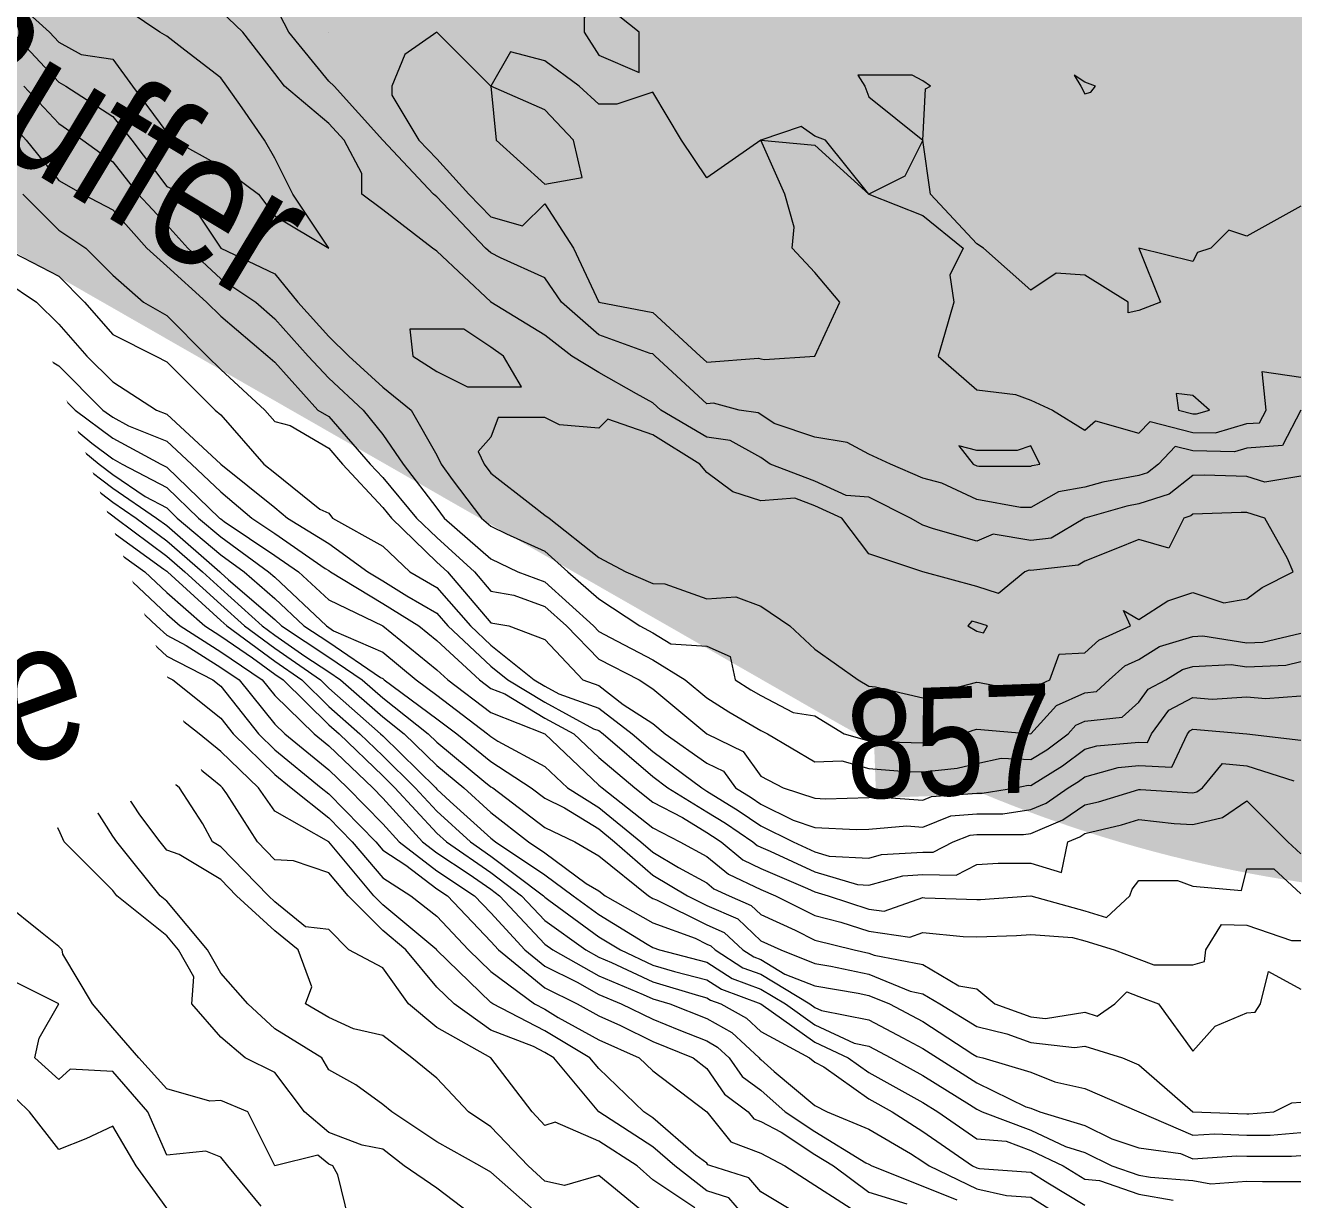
# Model space of a CAD drawing. Extents: x 532589 to 538856, y 6045658 to 6049082.
# Drawn here: x 533928.5 to 534022, y 6047017.6 to 6047104.2 of the extents above; entities that cross this region are included whole.
import ezdxf

# ---------------------------------------------------------------- set-up
doc = ezdxf.new("R2010")
doc.units = 0
doc.header["$LTSCALE"] = 5
doc.layers.add('C-TOPO-MAJR', color=7, linetype='Continuous', lineweight=15, true_color=0xd3aa5f)
doc.layers.add('C-TOPO-MINR', color=7, linetype='Continuous', lineweight=13, true_color=0xe9d5af)
doc.layers.add('C-TOPO-MAJR-TEXT', color=7, linetype='Continuous', true_color=0x644b1b)
for name, color, linetype in [('P-BUFFER-H 30m', 51, 'Continuous'), ('P-BUFFER-T', 40, 'Continuous'), ('T-BUSH-T', 110, 'Continuous')]:
    doc.layers.add(name, color=color, linetype=linetype)
doc.styles.add('80L', font='ARIALN.TTF', dxfattribs={"height": 10})
doc.styles.add('80LS', font='ARIALNI.TTF', dxfattribs={"height": 10})
doc.styles.get("Standard").update_dxf_attribs({"font": 'ARIALN.TTF'})

msp = doc.modelspace()

# ---------------------------------------------------------------- hatches: boundary and pattern name
at = {"layer": 'P-BUFFER-H 30m'}
h = msp.add_hatch(color=256, dxfattribs=at)
h.dxf.hatch_style = 1
edge = h.paths.add_edge_path()
edge.add_line((533962.39, 6047413.291), (534135.818, 6047313.884))
edge.add_arc((534086.114, 6047227.17), 99.949, -29.1674, 60.17902, ccw=False)
edge.add_line((534173.389, 6047178.458), (534124.675, 6047091.178))
edge.add_arc((534037.4, 6047139.889), 99.949, 240.19293, 330.8326, ccw=False)
edge.add_line((533987.717, 6047053.163), (533814.265, 6047152.528))
edge.add_arc((533863.948, 6047239.254), 99.949, 150.83228, 240.19293, ccw=False)
edge.add_line((533776.673, 6047287.966), (533825.411, 6047375.289))
edge.add_arc((533912.686, 6047326.577), 99.949, 60.17902, 150.83228, ccw=False)

# ---------------------------------------------------------------- linework, layer by layer
at = {"layer": 'C-TOPO-MAJR', "color": 9, "true_color": 0xbfbfbf, "flags": 128}
for points, elevation in [([(534022.526, 6047075.872), (534021.17, 6047073.246), (534018.544, 6047073.067), (534017.636, 6047072.799), (534014.562, 6047072.852), (534013.266, 6047073.187), (534012.029, 6047071.891), (534011.218, 6047071.253), (534010.581, 6047071.052), (534007.926, 6047070.563), (534006.599, 6047070.184), (534004.657, 6047069.851), (534002.617, 6047068.675), (534001.852, 6047068.675), (533998.636, 6047069.278), (533996.059, 6047070.485), (533994.654, 6047070.852), (533992.264, 6047071.891), (533990.672, 6047072.614), (533989.08, 6047073.483), (533986.691, 6047073.882), (533983.705, 6047074.876), (533982.709, 6047075.554), (533982.504, 6047075.668), (533981.116, 6047075.872), (533979.225, 6047076.37), (533978.727, 6047076.332), (533974.912, 6047079.854), (533974.746, 6047080.007), (533974.556, 6047080.044), (533970.764, 6047081.423), (533968.018, 6047083.836), (533966.782, 6047085.628), (533963.525, 6047087.093), (533962.801, 6047087.455), (533962.421, 6047087.817), (533958.819, 6047091.6), (533958.57, 6047091.799), (533954.837, 6047095.781), (533951.254, 6047099.762), (533950.856, 6047100.125), (533947.906, 6047103.744), (533946.874, 6047105.735)], 857), ([(534007.042, 6047099.32), (534007.396, 6047099.762), (534006.599, 6047100.047), (534005.802, 6047100.56), (534006.314, 6047099.762), (534006.599, 6047099.193), (534007.042, 6047099.32)], 857), ([(533928.387, 6047099.762), (533930.947, 6047097.006), (533932.717, 6047095.781), (533934.929, 6047094.188), (533936.796, 6047091.799), (533938.911, 6047089.543), (533940.479, 6047087.817), (533942.892, 6047085.542), (533945.489, 6047083.836), (533946.874, 6047082.61), (533949.345, 6047079.854), (533950.856, 6047078.232), (533953.403, 6047075.872), (533954.837, 6047074.08), (533956.347, 6047071.891), (533958.819, 6047068.633), (533959.368, 6047067.909), (533962.801, 6047064.893), (533964.791, 6047063.927), (533966.782, 6047063.203), (533970.366, 6047059.946), (533970.764, 6047059.537), (533971.602, 6047059.108), (533974.746, 6047057.457), (533977.135, 6047055.964), (533978.727, 6047054.637), (533980.353, 6047053.608), (533982.709, 6047052.239), (533983.207, 6047051.982), (533986.691, 6047049.918), (533988.681, 6047049.992), (533990.672, 6047049.43), (533993.437, 6047049.217), (533994.654, 6047049.184), (533997.179, 6047049.458), (533998.636, 6047049.811), (534000.427, 6047050.191), (534002.617, 6047050.086), (534003.788, 6047050.811), (534005.363, 6047051.982), (534005.947, 6047052.634), (534006.599, 6047052.926), (534009.348, 6047053.215), (534010.581, 6047054.335), (534011.27, 6047055.275), (534012.571, 6047055.964), (534013.8, 6047056.727), (534014.562, 6047056.96), (534017.391, 6047057.116), (534018.544, 6047056.937), (534021.424, 6047057.065), (534022.526, 6047057.326)], 857), ([(533926.966, 6047082.674), (533929.786, 6047079.854), (533930.947, 6047079.139), (533934.214, 6047075.872), (533934.929, 6047075.336), (533936.09, 6047074.711), (533938.911, 6047073.583), (533940.74, 6047071.891), (533942.892, 6047069.849), (533945.185, 6047067.909), (533946.874, 6047066.771), (533950.59, 6047064.193), (533950.856, 6047064.027), (533950.993, 6047063.927), (533954.837, 6047061.605), (533957.492, 6047059.946), (533958.819, 6047058.87), (533961.981, 6047055.964), (533962.801, 6047055.345), (533963.833, 6047054.932), (533966.782, 6047053.154), (533968.935, 6047051.982), (533970.764, 6047050.247), (533973.418, 6047048.001), (533974.746, 6047046.958), (533976.935, 6047045.811), (533978.727, 6047044.708), (533979.154, 6047044.446), (533979.781, 6047044.019), (533981.382, 6047042.692), (533982.709, 6047042.067), (533986.142, 6047040.586), (533986.691, 6047040.332), (533987.686, 6047040.037), (533990.672, 6047039.062), (533991.81, 6047038.9), (533994.654, 6047039.909), (533994.796, 6047039.895), (533998.636, 6047039.763), (533998.901, 6047039.772), (534002.617, 6047040.037), (534006.599, 6047038.932), (534008.191, 6047038.445), (534009.916, 6047040.037), (534010.082, 6047040.535), (534010.581, 6047041.176), (534013.424, 6047041.176), (534014.562, 6047040.762), (534018.145, 6047040.436), (534018.544, 6047042.028), (534020.535, 6047042.028), (534022.526, 6047040.185)], 856), ([(533926.966, 6047074.341), (533930.379, 6047072.459), (533930.947, 6047072.163), (533931.279, 6047071.891), (533934.929, 6047069.083), (533936.657, 6047067.909), (533938.911, 6047066.227), (533941.543, 6047063.927), (533942.892, 6047062.698), (533945.96, 6047059.946), (533946.874, 6047059.274), (533949.104, 6047057.716), (533950.856, 6047056.564), (533951.731, 6047055.964), (533954.837, 6047053.24), (533956.43, 6047051.982), (533958.819, 6047049.645), (533960.81, 6047048.001), (533962.801, 6047046.199), (533965.576, 6047044.019), (533966.782, 6047043.207), (533969.844, 6047040.957), (533970.764, 6047040.423), (533971.242, 6047040.037), (533974.746, 6047038.047), (533977.874, 6047036.909), (533978.727, 6047036.482), (533979.026, 6047036.354), (533979.34, 6047036.056), (533981.395, 6047034.742), (533982.709, 6047034.256), (533986.329, 6047032.074), (533986.691, 6047031.817), (533987.173, 6047031.592), (533990.672, 6047030.909), (533993.187, 6047029.559), (533994.654, 6047028.789), (533995.726, 6047028.092), (533998.636, 6047026.247), (534002.238, 6047024.49), (534002.617, 6047024.376), (534003.281, 6047024.111), (534006.599, 6047023.115), (534008.59, 6047022.12), (534010.581, 6047021.456), (534013.643, 6047021.048), (534014.562, 6047020.648), (534017.812, 6047020.861), (534018.544, 6047020.832), (534021.823, 6047020.832), (534022.526, 6047020.892)], 855), ([(533928.459, 6047067.909), (533930.947, 6047066.057), (533933.564, 6047063.927), (533934.929, 6047062.991), (533938.164, 6047059.946), (533938.911, 6047059.256), (533940.344, 6047058.512), (533942.892, 6047056.887), (533944.248, 6047055.964), (533946.874, 6047052.716), (533947.627, 6047051.982), (533950.856, 6047049.328), (533952.245, 6047048.001), (533954.837, 6047045.346), (533956.049, 6047044.019), (533958.819, 6047041.896), (533961.606, 6047040.037), (533962.801, 6047038.78), (533965.325, 6047036.056), (533966.782, 6047034.861), (533969.172, 6047033.666), (533970.764, 6047032.76), (533972.423, 6047032.074), (533974.746, 6047030.936), (533976.668, 6047030.152), (533978.727, 6047029.337), (533979.524, 6047028.889), (533980.386, 6047028.092), (533981.338, 6047026.722), (533982.709, 6047025.703), (533984.507, 6047024.111), (533986.691, 6047022.671), (533990.451, 6047020.35), (533990.672, 6047020.258), (533990.894, 6047020.129), (533994.654, 6047018.625), (533997.161, 6047017.622)], 854), ([(533977.842, 6047017.033), (533974.746, 6047019.097), (533973.584, 6047020.129), (533970.764, 6047021.958), (533967.54, 6047023.353), (533966.782, 6047023.116), (533965.846, 6047024.111), (533962.801, 6047028.092), (533958.819, 6047030.322), (533956.733, 6047032.074), (533954.837, 6047034.728), (533952.35, 6047036.056), (533950.856, 6047037.55), (533949.148, 6047037.764), (533946.874, 6047039.607), (533946.406, 6047040.037), (533942.892, 6047043.657), (533942.294, 6047044.019), (533941.564, 6047045.347), (533939.866, 6047048.001), (533938.911, 6047048.771), (533937.417, 6047049.494), (533934.929, 6047050.776), (533934.063, 6047051.982), (533930.947, 6047054.793), (533929.333, 6047055.964), (533926.966, 6047058.884)], 853), ([(533945.878, 6047017.143), (533943.412, 6047020.129), (533942.892, 6047020.758), (533941.806, 6047021.216), (533938.911, 6047020.926), (533937.526, 6047024.111), (533934.929, 6047027.097), (533931.785, 6047027.255), (533930.947, 6047026.5), (533929.178, 6047028.092), (533929.5, 6047029.54), (533930.947, 6047032.074), (533926.966, 6047034.065)], 852)]:
    msp.add_lwpolyline(points, dxfattribs=dict(at, elevation=elevation))
at = {"layer": 'C-TOPO-MINR', "color": 254, "true_color": 0xd9d9d9, "flags": 128}
for points, elevation in [([(533926.966, 6047106.731), (533930.261, 6047103.744), (533930.947, 6047103.007), (533932.607, 6047102.085), (533934.929, 6047101.753), (533936.395, 6047099.762), (533938.911, 6047096.349), (533939.441, 6047095.781), (533942.892, 6047093.863), (533945.679, 6047091.799), (533946.874, 6047090.206), (533950.854, 6047087.817), (533950.856, 6047087.815), (533950.858, 6047087.815), (533950.857, 6047087.817), (533950.856, 6047087.818), (533948.202, 6047091.799), (533946.874, 6047094.454), (533946.127, 6047095.781), (533944.484, 6047098.171), (533943.334, 6047099.762), (533942.892, 6047100.374), (533940.237, 6047102.417), (533938.911, 6047103.438), (533938.413, 6047103.744), (533934.929, 6047106.066)], 857.4), ([(533973.75, 6047103.744), (533970.764, 6047106.132), (533969.679, 6047104.829), (533969.679, 6047103.744), (533970.764, 6047102.039), (533973.75, 6047100.758), (533973.75, 6047103.744)], 856.8), ([(534022.526, 6047071.006), (534019.871, 6047070.564), (534018.544, 6047070.962), (534015.386, 6047071.067), (534014.562, 6047071.038), (534012.81, 6047069.661), (534010.581, 6047068.957), (534009.696, 6047068.794), (534006.599, 6047067.909), (534006.599, 6047067.909), (534006.599, 6047067.909), (534004.11, 6047066.416), (534002.617, 6047066.25), (533999.83, 6047066.714), (533998.636, 6047066.202), (533995.451, 6047067.112), (533994.654, 6047067.389), (533993.735, 6047067.909), (533990.672, 6047069.44), (533989.013, 6047069.568), (533986.691, 6047070.624), (533983.411, 6047071.891), (533982.709, 6047072.368), (533980.463, 6047073.626), (533978.727, 6047073.882), (533975.343, 6047075.872), (533974.746, 6047076.415), (533973.552, 6047077.066), (533970.764, 6047078.642), (533968.773, 6047079.854), (533966.782, 6047081.403), (533962.801, 6047083.836), (533962.801, 6047083.836), (533962.796, 6047083.841), (533958.819, 6047087.583), (533958.513, 6047087.817), (533954.837, 6047090.628), (533953.307, 6047091.799), (533953.307, 6047093.33), (533951.993, 6047095.781), (533950.856, 6047097.006), (533947.598, 6047099.762), (533946.874, 6047100.699), (533944.521, 6047103.744), (533942.892, 6047105.302)], 857.2), ([(533927.515, 6047103.744), (533930.947, 6047100.057), (533931.478, 6047099.762), (533934.929, 6047097.512), (533936.351, 6047095.781), (533938.911, 6047092.368), (533940.238, 6047091.799), (533942.891, 6047087.819), (533942.892, 6047087.817), (533942.892, 6047087.817), (533942.893, 6047087.817), (533946.874, 6047085.913), (533948.58, 6047083.836), (533950.856, 6047081.288), (533952.349, 6047079.854), (533954.837, 6047077.557), (533956.923, 6047075.872), (533958.819, 6047072.555), (533959.138, 6047071.891), (533959.957, 6047070.753), (533962.114, 6047067.909), (533962.801, 6047067.306), (533963.972, 6047066.738), (533966.782, 6047065.468), (533968.489, 6047063.927), (533970.764, 6047061.937), (533973.798, 6047059.946), (533974.746, 6047059.448), (533976.073, 6047058.619), (533978.727, 6047058.453), (533980.458, 6047057.695), (533980.823, 6047055.964), (533981.978, 6047055.233), (533982.709, 6047054.808), (533985.098, 6047053.575), (533986.691, 6047053.309), (533988.862, 6047051.982), (533990.672, 6047051.472), (533991.225, 6047051.429), (533994.654, 6047051.337), (533995.237, 6047051.4), (533997.64, 6047051.982), (533998.361, 6047052.257), (533998.636, 6047052.329), (534002.615, 6047051.982), (534002.617, 6047051.982), (534002.617, 6047051.982), (534004.499, 6047054.082), (534006.599, 6047055.021), (534007.452, 6047055.111), (534008.391, 6047055.964), (534009.538, 6047057.007), (534010.581, 6047057.474), (534012.105, 6047058.421), (534014.562, 6047059.171), (534015.296, 6047059.212), (534018.544, 6047058.707), (534019.73, 6047058.76), (534022.526, 6047059.422)], 857.2), ([(533950.856, 6047103.744), (533950.856, 6047103.749), (533950.855, 6047103.744), (533950.855, 6047103.744), (533950.856, 6047103.744), (533950.858, 6047103.742), (533950.856, 6047103.744)], 856.8), ([(534022.526, 6047090.914), (534020.534, 6047089.809), (534018.544, 6047088.701), (534017.219, 6047089.143), (534015.89, 6047087.817), (534014.894, 6047087.486), (534014.562, 6047086.822), (534010.585, 6047087.817), (534010.581, 6047087.818), (534010.58, 6047087.818), (534010.58, 6047087.817), (534010.581, 6047087.815), (534012.174, 6047083.836), (534010.581, 6047083.223), (534009.784, 6047083.039), (534009.784, 6047083.836), (534006.599, 6047085.827), (534004.475, 6047085.96), (534002.617, 6047084.72), (533999.134, 6047087.817), (533998.636, 6047088.124), (533995.222, 6047091.799), (533994.654, 6047095.78), (533994.654, 6047095.781), (533994.844, 6047099.572), (533995.224, 6047099.762), (533994.654, 6047100.161), (533993.857, 6047100.56), (533990.672, 6047100.56), (533989.875, 6047100.56), (533990.387, 6047099.762), (533990.672, 6047098.965), (533994.653, 6047095.781), (533993.329, 6047093.124), (533990.672, 6047091.8), (533987.488, 6047095.781), (533986.691, 6047096.066), (533985.694, 6047096.777), (533982.709, 6047095.782), (533982.708, 6047095.781), (533978.727, 6047092.993), (533976.87, 6047095.781), (533974.746, 6047099.32), (533972.091, 6047098.435), (533970.764, 6047098.435), (533969.316, 6047099.762), (533966.782, 6047101.621), (533964.249, 6047102.296), (533962.801, 6047099.764), (533958.82, 6047103.744), (533958.819, 6047103.745), (533958.818, 6047103.745), (533958.818, 6047103.744), (533956.477, 6047102.104), (533955.501, 6047099.762), (533955.501, 6047099.098), (533957.492, 6047095.781), (533958.819, 6047094.408), (533961.183, 6047091.799), (533962.801, 6047090.129), (533965.153, 6047089.446), (533966.782, 6047091.076), (533968.89, 6047087.817), (533970.763, 6047083.836), (533970.764, 6047083.836), (533970.764, 6047083.836), (533970.764, 6047083.835), (533974.746, 6047083.07), (533978.23, 6047079.854), (533978.727, 6047079.395), (533982.543, 6047079.688), (533982.709, 6047079.644), (533982.975, 6047079.588), (533986.691, 6047079.854), (533986.693, 6047079.852), (533986.693, 6047079.854), (533986.691, 6047079.855), (533988.528, 6047083.836), (533986.691, 6047086.008), (533985.032, 6047087.817), (533985.16, 6047089.348), (533984.479, 6047091.799), (533982.709, 6047095.78), (533986.691, 6047095.418), (533990.672, 6047091.799), (533990.672, 6047091.798), (533990.674, 6047091.797), (533994.654, 6047090.208), (533997.639, 6047087.817), (533996.646, 6047085.825), (533996.93, 6047083.836), (533996.248, 6047081.448), (533995.792, 6047079.854), (533998.636, 6047077.366), (534001.479, 6047077.01), (534002.617, 6047076.597), (534004.211, 6047075.872), (534006.599, 6047074.379), (534007.395, 6047075.076), (534010.581, 6047074.166), (534011.414, 6047075.039), (534014.562, 6047074.225), (534016.239, 6047074.196), (534018.544, 6047074.877), (534019.476, 6047074.94), (534019.957, 6047075.872), (534019.682, 6047078.716), (534022.526, 6047078.285)], 856.8), ([(533968.89, 6047095.781), (533966.782, 6047098.02), (533962.801, 6047099.762), (533963.199, 6047095.781), (533966.782, 6047092.522), (533969.539, 6047093.024), (533968.89, 6047095.781)], 856.8), ([(533926.966, 6047097.55), (533928.559, 6047095.781), (533930.947, 6047092.794), (533932.717, 6047091.799), (533934.929, 6047090.628), (533937.444, 6047087.817), (533938.911, 6047086.49), (533941.845, 6047083.836), (533942.892, 6047082.788), (533946.376, 6047079.854), (533946.874, 6047079.411), (533950.059, 6047075.872), (533950.856, 6047075.404), (533953.918, 6047071.891), (533954.837, 6047070.895), (533957.337, 6047067.909), (533958.819, 6047066.461), (533961.606, 6047063.927), (533962.801, 6047062.522), (533964.507, 6047062.221), (533966.782, 6047061.393), (533968.375, 6047059.946), (533970.764, 6047057.495), (533973.75, 6047055.964), (533974.746, 6047055.322), (533978.726, 6047051.983), (533978.727, 6047051.983), (533978.727, 6047051.982), (533978.727, 6047051.982), (533981.406, 6047050.679), (533982.709, 6047048.866), (533984.368, 6047048.001), (533986.691, 6047047.247), (533987.487, 6047047.204), (533990.672, 6047047.298), (533991.318, 6047047.355), (533994.654, 6047047.105), (533995.294, 6047047.361), (533998.636, 6047047.618), (533999.018, 6047047.618), (534001.48, 6047048.001), (534002.418, 6047048.2), (534002.617, 6047048.19), (534004.959, 6047049.64), (534006.599, 6047050.859), (534007.475, 6047051.107), (534010.581, 6047051.377), (534011.214, 6047051.349), (534011.51, 6047051.982), (534012.801, 6047053.743), (534014.562, 6047054.676), (534015.975, 6047054.552), (534018.544, 6047054.728), (534019.922, 6047054.586), (534022.526, 6047054.803)], 856.8), ([(533928.293, 6047091.799), (533930.947, 6047089.144), (533932.938, 6047087.817), (533934.929, 6047085.826), (533937.204, 6047083.836), (533938.911, 6047082.841), (533941.897, 6047079.854), (533942.892, 6047078.859), (533946.15, 6047075.872), (533946.874, 6047075.034), (533948.012, 6047074.734), (533950.856, 6047073.062), (533951.876, 6047071.891), (533954.837, 6047068.683), (533955.485, 6047067.909), (533958.819, 6047064.651), (533959.615, 6047063.927), (533962.801, 6047060.18), (533964.127, 6047059.946), (533966.782, 6047058.95), (533969.593, 6047055.964), (533970.764, 6047055.549), (533972.574, 6047054.154), (533974.746, 6047052.753), (533975.665, 6047051.982), (533978.727, 6047049.83), (533979.958, 6047049.231), (533980.843, 6047048.001), (533981.998, 6047047.29), (533982.709, 6047046.806), (533985.098, 6047045.612), (533986.691, 6047045.095), (533989.762, 6047044.929), (533990.672, 6047044.956), (533993.47, 6047045.203), (533994.654, 6047045.114), (533996.716, 6047045.939), (533998.636, 6047046.086), (534000.55, 6047046.086), (534002.617, 6047046.408), (534003.737, 6047046.881), (534005.374, 6047048.001), (534006.131, 6047048.469), (534006.599, 6047048.817), (534009.067, 6047049.514), (534010.581, 6047049.645), (534013.024, 6047049.539), (534014.164, 6047051.982), (534014.333, 6047052.212), (534014.562, 6047052.334), (534018.544, 6047051.983), (534018.544, 6047051.983), (534018.547, 6047051.982), (534022.526, 6047051.523)], 856.6), ([(533926.966, 6047087.816), (533930.947, 6047085.74), (533932.852, 6047083.836), (533934.929, 6047081.446), (533938.115, 6047079.854), (533938.911, 6047079.435), (533942.473, 6047075.872), (533942.892, 6047075.511), (533946.077, 6047071.891), (533946.874, 6047071.248), (533950.193, 6047068.572), (533950.856, 6047068.271), (533951.14, 6047067.909), (533954.837, 6047065.838), (533956.828, 6047063.927), (533958.819, 6047062.79), (533961.307, 6047059.946), (533962.801, 6047058.54), (533966.005, 6047055.964), (533966.782, 6047055.496), (533967.809, 6047054.937), (533970.764, 6047053.89), (533973.239, 6047051.982), (533974.746, 6047050.686), (533978.354, 6047048.001), (533978.727, 6047047.771), (533981.05, 6047046.342), (533982.709, 6047045.214), (533985.098, 6047044.019), (533986.691, 6047043.282), (533987.738, 6047042.971), (533990.672, 6047042.824), (533991.609, 6047043.082), (533994.654, 6047043.273), (533995.416, 6047043.257), (533996.894, 6047044.019), (533998.138, 6047044.517), (533998.636, 6047044.555), (534002.081, 6047044.555), (534002.617, 6047044.638), (534004.981, 6047045.636), (534006.599, 6047046.743), (534007.616, 6047046.984), (534010.581, 6047047.89), (534010.705, 6047047.877), (534014.562, 6047047.649), (534014.847, 6047047.716), (534015.265, 6047048.001), (534016.746, 6047049.799), (534018.544, 6047049.64), (534022.006, 6047048.52)], 856.4), ([(533926.966, 6047085.404), (533929.319, 6047083.836), (533930.947, 6047082.207), (533933.018, 6047079.854), (533934.929, 6047077.943), (533938.164, 6047075.872), (533938.911, 6047075.574), (533942.892, 6047071.891), (533942.892, 6047071.891), (533942.893, 6047071.89), (533946.874, 6047068.679), (533947.829, 6047067.909), (533950.856, 6047066.018), (533953.739, 6047063.927), (533954.837, 6047063.264), (533956.607, 6047062.158), (533958.819, 6047060.894), (533959.649, 6047059.946), (533962.801, 6047056.979), (533964.063, 6047055.964), (533966.782, 6047054.325), (533970.378, 6047052.368), (533970.764, 6047052.231), (533971.087, 6047051.982), (533974.746, 6047048.834), (533975.866, 6047048.001), (533978.727, 6047046.24), (533980.102, 6047045.394), (533982.123, 6047044.019), (533982.443, 6047043.754), (533982.709, 6047043.629), (533983.395, 6047043.332), (533986.691, 6047041.807), (533989.834, 6047040.876), (533990.672, 6047040.834), (533993.171, 6047041.521), (533994.654, 6047041.613), (533997.111, 6047041.562), (533998.636, 6047042.349), (534000.204, 6047042.45), (534002.617, 6047042.45), (534004.868, 6047041.769), (534005.342, 6047044.019), (534006.226, 6047044.392), (534006.599, 6047044.648), (534009.31, 6047045.29), (534010.581, 6047045.678), (534013.194, 6047045.388), (534014.562, 6047045.307), (534016.743, 6047045.82), (534018.544, 6047047.045), (534021.57, 6047044.019), (534022.526, 6047043.134)], 856.2), ([(533963.738, 6047079.854), (533962.801, 6047080.518), (533960.81, 6047081.845), (533958.819, 6047081.845), (533956.828, 6047081.845), (533957.05, 6047079.854), (533958.819, 6047078.716), (533961.094, 6047077.579), (533962.801, 6047077.579), (533965.076, 6047077.579), (533963.738, 6047079.854)], 857.4), ([(533927.762, 6047079.057), (533930.947, 6047077.098), (533932.172, 6047075.872), (533934.929, 6047073.805), (533938.484, 6047071.891), (533938.911, 6047071.665), (533942.814, 6047067.909), (533942.892, 6047067.843), (533943.141, 6047067.66), (533946.874, 6047065.146), (533948.63, 6047063.927), (533950.856, 6047061.883), (533954.837, 6047059.946), (533954.837, 6047059.946), (533954.837, 6047059.946), (533958.819, 6047056.718), (533959.639, 6047055.964), (533962.801, 6047053.575), (533966.782, 6047051.983), (533966.782, 6047051.982), (533966.782, 6047051.982), (533970.764, 6047048.205), (533971.005, 6047048.001), (533974.746, 6047045.062), (533976.737, 6047044.019), (533978.727, 6047042.951), (533980.32, 6047041.63), (533982.709, 6047040.506), (533983.795, 6047040.037), (533986.691, 6047038.589), (533988.621, 6047038.107), (533990.672, 6047037.437), (533993.706, 6047037.004), (533994.654, 6047037.34), (533997.64, 6047037.051), (533998.636, 6047037.017), (534001.555, 6047037.118), (534002.617, 6047037.194), (534005.68, 6047036.975), (534006.599, 6047036.719), (534008.771, 6047036.056), (534010.581, 6047035.369), (534011.686, 6047034.95), (534014.562, 6047034.95), (534015.427, 6047035.19), (534015.51, 6047036.056), (534016.67, 6047037.929), (534018.544, 6047037.876), (534021.833, 6047036.748), (534022.526, 6047036.748)], 855.8), ([(533926.966, 6047078.126), (533930.109, 6047075.872), (533930.947, 6047075.436), (533933.397, 6047073.422), (533934.929, 6047072.274), (533935.64, 6047071.891), (533938.911, 6047070.163), (533941.253, 6047067.909), (533942.892, 6047066.515), (533946.421, 6047063.927), (533946.874, 6047063.537), (533950.69, 6047059.946), (533950.856, 6047059.837), (533951.202, 6047059.6), (533954.837, 6047058.003), (533957.297, 6047055.964), (533958.819, 6047054.839), (533962.573, 6047051.982), (533962.801, 6047051.797), (533963.331, 6047051.452), (533966.782, 6047049.57), (533968.452, 6047048.001), (533970.764, 6047046.567), (533973.871, 6047044.019), (533974.746, 6047043.257), (533976.632, 6047042.133), (533978.727, 6047041.009), (533979.258, 6047040.568), (533980.386, 6047040.037), (533982.012, 6047039.341), (533982.709, 6047038.678), (533985.243, 6047037.503), (533986.691, 6047036.779), (533989.586, 6047036.056), (533990.672, 6047035.821), (533991.07, 6047035.657), (533994.654, 6047034.979), (533997.308, 6047033.401), (533998.636, 6047033.18), (533999.963, 6047032.074), (534002.617, 6047031.126), (534003.693, 6047030.998), (534006.599, 6047031.452), (534007.504, 6047031.169), (534008.811, 6047032.074), (534009.696, 6047032.959), (534010.581, 6047032.623), (534012.029, 6047032.074), (534014.562, 6047028.589), (534016.201, 6047030.435), (534018.544, 6047031.411), (534019.156, 6047031.462), (534019.539, 6047032.074), (534020.137, 6047034.463), (534022.526, 6047033.16)], 855.6), ([(534014.842, 6047075.593), (534015.787, 6047075.872), (534014.562, 6047076.934), (534013.337, 6047077.098), (534013.501, 6047075.872), (534014.562, 6047075.598), (534014.842, 6047075.593)], 856.6), ([(533928.013, 6047075.872), (533930.947, 6047074.345), (533933.934, 6047071.891), (533934.929, 6047071.125), (533937.318, 6047069.502), (533938.911, 6047068.66), (533939.691, 6047067.909), (533942.892, 6047065.188), (533944.611, 6047063.927), (533946.874, 6047061.975), (533949.031, 6047059.946), (533950.856, 6047058.746), (533954.664, 6047056.137), (533954.837, 6047056.061), (533954.954, 6047055.964), (533958.819, 6047053.108), (533960.298, 6047051.982), (533962.801, 6047049.945), (533965.787, 6047048.001), (533966.782, 6047047.248), (533968.249, 6047046.534), (533970.764, 6047044.974), (533971.929, 6047044.019), (533974.746, 6047041.562), (533977.305, 6047040.037), (533978.727, 6047039.326), (533981.017, 6047038.345), (533982.709, 6047036.735), (533984.175, 6047036.056), (533986.691, 6047035.06), (533987.885, 6047034.861), (533990.672, 6047034.26), (533993.725, 6047033.003), (533994.654, 6047032.827), (533995.921, 6047032.074), (533998.636, 6047030.415), (534000.848, 6047029.862), (534002.617, 6047029.23), (534005.846, 6047028.845), (534006.599, 6047028.963), (534009.386, 6047028.092), (534010.581, 6047027.573), (534014.562, 6047024.111), (534014.562, 6047024.11), (534014.562, 6047024.111), (534018.544, 6047023.955), (534018.7, 6047023.955), (534020.534, 6047024.111), (534021.862, 6047024.774), (534022.526, 6047024.835)], 855.4), ([(534019.871, 6047067.909), (534018.544, 6047068.307), (534018.132, 6047068.321), (534014.562, 6047068.193), (534014.403, 6047068.068), (534013.899, 6047067.909), (534012.793, 6047065.697), (534010.581, 6047066.316), (534008.874, 6047065.634), (534006.599, 6047064.724), (534006.101, 6047064.425), (534002.617, 6047064.038), (534002.485, 6047064.06), (534002.176, 6047063.927), (534000.228, 6047062.335), (533998.636, 6047062.866), (533994.655, 6047063.927), (533994.654, 6047063.928), (533994.653, 6047063.928), (533990.672, 6047065.255), (533988.681, 6047067.909), (533986.691, 6047068.814), (533985.216, 6047069.384), (533982.709, 6047069.183), (533980.658, 6047069.839), (533978.727, 6047071.262), (533978.208, 6047071.891), (533974.746, 6047074.043), (533971.428, 6047075.208), (533970.764, 6047074.545), (533967.868, 6047074.786), (533966.782, 6047075.329), (533963.344, 6047075.329), (533962.801, 6047073.881), (533961.882, 6047072.809), (533962.323, 6047071.891), (533962.801, 6047071.227), (533965.788, 6047068.904), (533966.782, 6047068.108), (533967.114, 6047067.909), (533970.764, 6047064.989), (533972.755, 6047063.927), (533974.746, 6047063.089), (533975.63, 6047063.042), (533978.727, 6047061.937), (533980.871, 6047062.089), (533982.709, 6047061.412), (533984.852, 6047059.946), (533986.691, 6047058.239), (533989.876, 6047055.964), (533990.672, 6047055.496), (533991.17, 6047055.467), (533994.654, 6047054.637), (533995.615, 6047055.003), (533998.636, 6047055.791), (533998.825, 6047055.775), (534002.617, 6047055.045), (534003.052, 6047055.53), (534004.023, 6047055.964), (534004.695, 6047057.868), (534006.599, 6047057.955), (534007.642, 6047058.903), (534009.968, 6047059.946), (534009.443, 6047061.083), (534010.581, 6047060.414), (534012.714, 6047061.794), (534014.562, 6047062.411), (534016.838, 6047061.652), (534018.544, 6047061.936), (534019.682, 6047062.789), (534021.958, 6047063.927), (534021.531, 6047064.922), (534019.871, 6047067.909)], 857.4), ([(533928.103, 6047074.735), (533930.947, 6047073.254), (533932.606, 6047071.891), (533934.929, 6047070.104), (533938.159, 6047067.909), (533938.911, 6047067.348), (533942.828, 6047063.927), (533942.892, 6047063.869), (533943.462, 6047063.357), (533946.874, 6047060.414), (533947.371, 6047059.946), (533950.856, 6047057.655), (533953.324, 6047055.964), (533954.837, 6047054.637), (533958.199, 6047051.982), (533958.819, 6047051.376), (533962.303, 6047048.498), (533962.801, 6047048.093), (533962.943, 6047048.001), (533966.782, 6047045.095), (533968.994, 6047044.019), (533970.764, 6047042.991), (533974.427, 6047040.037), (533974.746, 6047039.857), (533975.03, 6047039.753), (533978.727, 6047037.904), (533980.021, 6047037.35), (533981.382, 6047036.056), (533982.191, 6047035.538), (533982.709, 6047035.347), (533984.494, 6047034.271), (533986.691, 6047033.401), (533989.876, 6047032.87), (533990.672, 6047032.699), (533992.189, 6047032.074), (533994.654, 6047030.78), (533998.351, 6047028.377), (533998.636, 6047028.203), (533999.078, 6047028.092), (534002.617, 6047027.03), (534004.387, 6047026.323), (534006.599, 6047025.842), (534010.58, 6047024.111), (534010.581, 6047024.111), (534010.581, 6047024.111), (534014.562, 6047022.379), (534016.187, 6047022.486), (534018.544, 6047022.393), (534020.261, 6047022.393), (534022.526, 6047022.586)], 855.2), ([(533926.966, 6047073.32), (533929.558, 6047071.891), (533930.947, 6047071.094), (533934.266, 6047068.572), (533934.929, 6047068.062), (533935.154, 6047067.909), (533938.911, 6047065.105), (533940.259, 6047063.927), (533942.892, 6047061.526), (533944.654, 6047059.946), (533946.874, 6047058.315), (533950.238, 6047055.964), (533950.856, 6047055.357), (533954.684, 6047051.982), (533954.837, 6047051.835), (533958.744, 6047048.001), (533958.819, 6047047.919), (533959.815, 6047047.005), (533962.801, 6047044.303), (533963.162, 6047044.019), (533966.782, 6047041.581), (533968.884, 6047040.037), (533970.764, 6047038.656), (533974.327, 6047036.474), (533974.746, 6047036.236), (533975.243, 6047036.056), (533978.727, 6047035.142), (533980.599, 6047033.945), (533982.709, 6047033.165), (533984.519, 6047032.074), (533986.691, 6047030.533), (533989.586, 6047029.178), (533990.672, 6047028.966), (533992.301, 6047028.092), (533994.654, 6047026.798), (533998.105, 6047024.641), (533998.636, 6047024.305), (533999.033, 6047024.111), (534002.617, 6047022.759), (534005.177, 6047021.551), (534006.599, 6047021.124), (534008.589, 6047020.129), (534010.581, 6047019.43), (534011.428, 6047019.282), (534014.562, 6047019.036), (534015.889, 6047018.802), (534018.544, 6047019.006), (534019.696, 6047018.977), (534022.526, 6047018.977)], 854.8), ([(534002.715, 6047071.793), (534003.282, 6047071.891), (534002.617, 6047073.22), (534001.621, 6047072.887), (533998.636, 6047072.887), (533997.307, 6047073.22), (533998.37, 6047071.891), (533998.636, 6047071.766), (533998.789, 6047071.737), (534002.617, 6047071.737), (534002.715, 6047071.793)], 856.8), ([(533927.706, 6047071.891), (533930.947, 6047070.033), (533933.741, 6047067.909), (533934.929, 6047066.868), (533938.69, 6047064.148), (533938.911, 6047063.983), (533938.975, 6047063.927), (533942.892, 6047060.355), (533943.349, 6047059.946), (533946.874, 6047057.355), (533948.865, 6047055.964), (533950.856, 6047054.007), (533953.153, 6047051.982), (533954.837, 6047050.36), (533957.241, 6047048.001), (533958.819, 6047046.294), (533961.296, 6047044.019), (533962.801, 6047042.978), (533966.701, 6047040.037), (533966.782, 6047039.951), (533967.088, 6047039.732), (533970.764, 6047037.031), (533972.357, 6047036.056), (533974.746, 6047034.936), (533976.338, 6047034.463), (533978.727, 6047033.836), (533979.802, 6047033.149), (533982.709, 6047032.074), (533982.709, 6047032.074), (533986.691, 6047029.248), (533989.162, 6047028.092), (533990.672, 6047027.024), (533993.106, 6047025.659), (533994.654, 6047024.807), (533995.768, 6047024.111), (533998.636, 6047022.12), (534000.808, 6047021.939), (534002.617, 6047021.256), (534005.006, 6047020.129), (534006.599, 6047019.158), (534007.675, 6047019.053), (534010.581, 6047018.033), (534013.122, 6047017.588)], 854.6), ([(533928.459, 6047070.397), (533930.947, 6047068.971), (533932.344, 6047067.909), (533934.929, 6047065.642), (533937.301, 6047063.927), (533938.911, 6047062.414), (533941.716, 6047059.946), (533942.892, 6047059.195), (533945.245, 6047057.593), (533946.874, 6047056.396), (533947.492, 6047055.964), (533950.856, 6047052.657), (533951.621, 6047051.982), (533954.837, 6047048.885), (533955.739, 6047048.001), (533958.819, 6047044.669), (533959.527, 6047044.019), (533962.801, 6047041.753), (533965.076, 6047040.037), (533966.782, 6047038.22), (533969.799, 6047036.056), (533970.764, 6047035.507), (533971.701, 6047035.119), (533974.746, 6047033.691), (533978.108, 6047032.693), (533978.727, 6047032.531), (533979.006, 6047032.353), (533979.759, 6047032.074), (533981.647, 6047031.012), (533982.709, 6047030.032), (533986.312, 6047028.092), (533986.691, 6047027.774), (533987.354, 6047027.429), (533990.672, 6047025.082), (533992.403, 6047024.111), (533994.654, 6047022.673), (533998.317, 6047020.129), (533998.636, 6047019.976), (533998.834, 6047019.93), (534002.617, 6047019.666), (534003.862, 6047018.885), (534006.599, 6047017.216)], 854.4), ([(533926.966, 6047069.9), (533930.947, 6047067.909), (533930.947, 6047067.909), (533930.948, 6047067.908), (533934.929, 6047064.417), (533935.607, 6047063.927), (533938.911, 6047060.821), (533939.906, 6047059.946), (533942.892, 6047058.041), (533945.942, 6047055.964), (533946.874, 6047054.811), (533949.78, 6047051.982), (533950.856, 6047051.098), (533954.096, 6047048.001), (533954.837, 6047047.242), (533957.78, 6047044.019), (533958.819, 6047043.223), (533961.208, 6047041.63), (533962.801, 6047040.527), (533963.451, 6047040.037), (533966.782, 6047036.488), (533967.385, 6047036.056), (533970.764, 6047034.134), (533974.043, 6047032.777), (533974.746, 6047032.447), (533976.003, 6047032.074), (533978.727, 6047030.996), (533980.585, 6047029.951), (533982.598, 6047028.092), (533982.643, 6047028.027), (533982.709, 6047027.978), (533983.706, 6047027.096), (533986.691, 6047024.589), (533987.61, 6047024.111), (533990.672, 6047022.826), (533993.735, 6047021.048), (533994.654, 6047020.461), (533995.132, 6047020.129), (533998.636, 6047018.444), (534000.825, 6047017.939), (534002.617, 6047017.814), (534005.272, 6047016.147)], 854.2), ([(533926.966, 6047066.999), (533929.862, 6047065.013), (533930.947, 6047064.205), (533931.288, 6047063.927), (533934.929, 6047061.429), (533936.505, 6047059.946), (533938.911, 6047057.725), (533942.302, 6047055.964), (533942.892, 6047055.495), (533945.67, 6047051.982), (533946.874, 6047050.806), (533950.303, 6047048.001), (533950.856, 6047047.558), (533954.318, 6047044.019), (533954.837, 6047043.407), (533956.543, 6047042.313), (533958.819, 6047040.568), (533959.615, 6047040.037), (533962.801, 6047036.684), (533963.383, 6047036.056), (533966.782, 6047033.268), (533969.171, 6047032.074), (533970.764, 6047031.189), (533972.357, 6047030.481), (533974.746, 6047029.311), (533977.732, 6047028.092), (533978.727, 6047027.296), (533980.033, 6047025.416), (533981.79, 6047024.111), (533982.201, 6047023.603), (533982.709, 6047023.408), (533984.202, 6047022.618), (533986.691, 6047020.976), (533988.063, 6047020.129), (533990.672, 6047018.189), (533993.474, 6047017.327)], 853.8), ([(533928.126, 6047063.927), (533930.947, 6047062.276), (533934.77, 6047059.946), (533934.929, 6047059.821), (533935.923, 6047058.951), (533938.911, 6047056.194), (533939.353, 6047055.964), (533942.892, 6047053.153), (533943.818, 6047051.982), (533946.874, 6047048.996), (533948.091, 6047048.001), (533950.856, 6047045.789), (533952.587, 6047044.019), (533954.837, 6047041.365), (533956.908, 6047040.037), (533958.819, 6047038.544), (533961.161, 6047036.056), (533962.801, 6047034.463), (533966.016, 6047032.074), (533966.782, 6047031.676), (533967.778, 6047031.078), (533970.764, 6047029.419), (533973.75, 6047028.092), (533974.746, 6047027.144), (533978.725, 6047024.113), (533978.727, 6047024.111), (533978.727, 6047024.111), (533978.728, 6047024.111), (533980.506, 6047021.908), (533982.709, 6047021.066), (533984.478, 6047020.129), (533986.691, 6047018.707), (533990.671, 6047016.148)], 853.6), ([(533986.16, 6047016.147), (533982.709, 6047018.218), (533981.824, 6047019.244), (533979.033, 6047020.129), (533978.812, 6047020.214), (533978.727, 6047020.318), (533977.932, 6047020.924), (533974.746, 6047023.68), (533974.082, 6047024.111), (533970.764, 6047027.296), (533970.1, 6047028.092), (533966.782, 6047030.083), (533962.953, 6047032.074), (533962.801, 6047032.188), (533958.829, 6047036.046), (533958.819, 6047036.055), (533958.819, 6047036.056), (533954.837, 6047039.374), (533954.174, 6047040.037), (533950.856, 6047044.019), (533950.855, 6047044.019), (533946.874, 6047046.294), (533945.679, 6047048.001), (533942.892, 6047050.698), (533941.3, 6047051.982), (533938.911, 6047053.849), (533936.493, 6047055.964), (533934.929, 6047057.333), (533931.585, 6047059.946), (533930.947, 6047060.334), (533930.01, 6047060.883), (533926.966, 6047062.777)], 853.4), ([(533981.748, 6047016.147), (533980.349, 6047017.77), (533978.727, 6047018.284), (533976.363, 6047020.129), (533974.746, 6047021.528), (533970.764, 6047024.11), (533970.764, 6047024.111), (533970.764, 6047024.111), (533970.763, 6047024.112), (533967.446, 6047028.092), (533966.782, 6047028.49), (533965.953, 6047028.922), (533962.801, 6047030.134), (533960.099, 6047032.074), (533958.819, 6047033.31), (533956.544, 6047036.056), (533954.837, 6047037.478), (533952.278, 6047040.037), (533950.856, 6047041.744), (533948.259, 6047042.634), (533946.874, 6047042.692), (533945.599, 6047044.019), (533943.334, 6047047.559), (533943.025, 6047048.001), (533942.892, 6047048.129), (533942.229, 6047048.664), (533938.911, 6047051.34), (533937.584, 6047051.982), (533934.929, 6047054.078), (533932.369, 6047055.964), (533930.947, 6047056.912), (533928.672, 6047059.946), (533926.966, 6047061.007)], 853.2), ([(533999.133, 6047059.448), (533999.432, 6047059.946), (533998.636, 6047060.211), (533998.274, 6047060.308), (533997.972, 6047059.946), (533998.636, 6047059.567), (533999.133, 6047059.448)], 857.6), ([(533974.744, 6047016.149), (533970.764, 6047019.426), (533968.23, 6047018.681), (533966.782, 6047018.991), (533965.557, 6047020.129), (533962.801, 6047022.996), (533961.161, 6047024.111), (533958.819, 6047026.599), (533956.982, 6047028.092), (533954.837, 6047029.732), (533952.693, 6047030.237), (533950.856, 6047031.079), (533949.15, 6047032.074), (533949.599, 6047033.331), (533948.6, 6047036.056), (533946.874, 6047037.455), (533944.063, 6047040.037), (533942.892, 6047041.244), (533939.83, 6047043.1), (533938.911, 6047043.421), (533938.432, 6047044.019), (533936.919, 6047046.011), (533935.631, 6047048.001), (533934.929, 6047048.362), (533932.332, 6047051.982), (533930.947, 6047053.231), (533927.18, 6047055.964)], 852.8), ([(533966.777, 6047016.152), (533962.801, 6047019.661), (533962.004, 6047020.129), (533958.819, 6047021.898), (533955.5, 6047024.111), (533954.837, 6047024.641), (533952.847, 6047026.101), (533950.856, 6047027.207), (533950.358, 6047028.092), (533946.874, 6047030.236), (533944.883, 6047032.074), (533942.892, 6047034.349), (533941.924, 6047036.056), (533938.911, 6047039.652), (533938.433, 6047040.037), (533936.521, 6047042.427), (533935.247, 6047044.019), (533934.929, 6047044.438), (533932.673, 6047048.001), (533930.947, 6047051.045), (533928.222, 6047050.726)], 852.6), ([(533961.896, 6047016.147), (533958.819, 6047018.481), (533956.43, 6047020.129), (533954.837, 6047021.354), (533953.321, 6047021.646), (533950.856, 6047022.588), (533949.071, 6047024.111), (533946.874, 6047027.006), (533944.702, 6047028.092), (533942.892, 6047029.624), (533940.769, 6047032.074), (533940.902, 6047034.065), (533939.771, 6047036.056), (533938.911, 6047037.083), (533935.247, 6047040.037), (533934.929, 6047040.435), (533931.345, 6047044.019), (533930.947, 6047044.904), (533929.308, 6047048.001), (533926.966, 6047049.107)], 852.4), ([(533952.349, 6047016.147), (533951.519, 6047019.466), (533951.162, 6047020.129), (533950.856, 6047020.246), (533950.059, 6047020.925), (533946.879, 6047020.129), (533946.876, 6047020.127), (533946.874, 6047020.129), (533946.874, 6047020.129), (533946.873, 6047020.13), (533944.884, 6047024.111), (533942.892, 6047024.95), (533942.095, 6047024.908), (533938.911, 6047025.817), (533936.856, 6047028.092), (533934.929, 6047030.304), (533933.436, 6047032.074), (533931.253, 6047035.75), (533931.196, 6047036.056), (533930.947, 6047036.305), (533929.619, 6047037.384), (533926.966, 6047039.507)], 852.2), ([(533938.911, 6047017.013), (533936.671, 6047020.129), (533934.929, 6047023.063), (533932.938, 6047022.12), (533930.947, 6047021.324), (533928.803, 6047024.111), (533926.966, 6047025.88)], 851.8)]:
    msp.add_lwpolyline(points, dxfattribs=dict(at, elevation=elevation))

# ---------------------------------------------------------------- texts
at = {"layer": 'C-TOPO-MAJR-TEXT', "linetype": 'Continuous', "lineweight": -3, "insert": (533996.617, 6047051.399, 857), "char_height": 8, "width": 11.11, "attachment_point": 5, "rotation": 2.12301, "bg_fill": 1, "box_fill_scale": 1, "bg_fill_color": 51, "bg_fill_transparency": 0}
msp.add_mtext('857', dxfattribs=at)
at = {"layer": 'P-BUFFER-T', "linetype": 'Continuous', "insert": (533873.595, 6047138.465, -880.411), "char_height": 9.99488, "attachment_point": 1, "rotation": 328.93611, "style": '80L'}
msp.add_mtext_dynamic_manual_height_columns('\\pi0.68646;100m FNC Buffer', width=89.38377, gutter_width=50, heights=[0], dxfattribs=at)

# ---------------------------------------------------------------- next in the draw order: texts
at = {"layer": 'T-BUSH-T', "insert": (533868.708, 6047056.144), "char_height": 9.99488, "width": 122.03336, "attachment_point": 2, "rotation": 20, "style": '80LS', "bg_fill": 2}
msp.add_mtext('40cm Poplar\\P20cm Scattered Spruce', dxfattribs=at)

doc.saveas('drawing.dxf')
